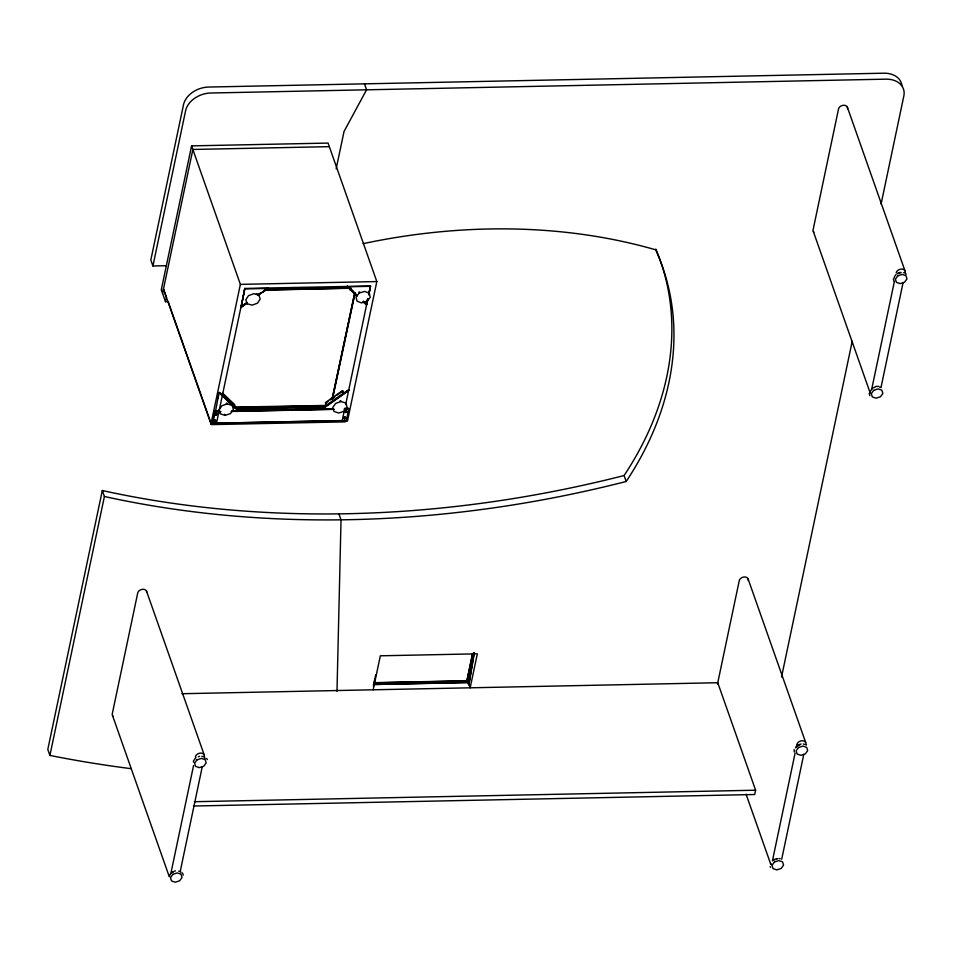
<?xml version="1.0" encoding="UTF-8"?>
<svg xmlns="http://www.w3.org/2000/svg" width="956" height="956" viewBox="0 0 956 956"><rect width="100%" height="100%" fill="white"/><g stroke="black" fill="none" stroke-linecap="round" stroke-linejoin="round"><path stroke-width="1.43" d="M336.99 691.319L341.029 519.825L338.926 513.862M244.808 288.449L241.079 307.521L244.808 288.449L370.546 285.999M344.363 409.144C347.757 409.813 351.402 407.913 345.809 408.355M466.767 680.947L466.743 681.676L374.166 683.576M219.032 392.378L215.506 411.415L219.761 411.319M794.125 749.48L794.257 752.037M374.322 681.867L374.788 679.023M373.414 686.408L375.732 674.733M467.197 681.007L468.763 684.699L474.092 652.817M374.131 682.68L466.863 680.78L469.014 684.699L474.343 652.817M102.304 490.536L104.407 496.499A947.731 697.629 -19.4 0 0 626.18 481.489L624.089 475.526A947.731 697.629 -19.4 0 1 102.304 490.536L47.8 749.456L49.903 755.419A1113.37 819.543 -19.4 0 0 131.342 768.696M49.903 755.419L104.407 496.499M166.272 265.708L152.924 265.983L185.607 110.705A22.43 16.503 -19.4 0 1 210.786 93.007L885.925 79.157A22.43 16.503 -19.4 0 1 903.838 95.97L881.097 204.01M344.829 408.152L342.069 421.249L347.458 421.13L376.831 281.566L328.063 143.077L191.582 145.874L161.289 289.752L165.496 301.69L168.459 301.63M162.556 293.337L192.861 149.459L329.33 146.662M165.496 301.69L166.404 297.376L163.464 289.023L210.989 423.938L216.379 423.819L244.856 288.569M210.989 423.938L240.374 284.374L191.582 145.874M214.981 411.032L212.507 423.436L214.981 411.032L219.605 410.865M217.992 398.389L218.589 395.593M170.909 873.187L193.578 765.505M180.194 871.549L202.242 766.784M336.165 168.818L344.041 131.438L366.578 89.804L364.475 83.841M362.898 301.57L366.495 304.952L367.857 298.439M368.729 294.257L370.199 287.266M345.678 404.567L367.785 299.085M368.705 294.723L370.235 287.445M368.012 298.893L366.578 304.88M368.897 294.711L370.498 285.88M346.203 420.568L212.602 423.245M212.399 423.317L346.407 420.497L348.761 408.881L344.303 408.977M373.175 689.79L380.333 655.804L477.331 653.82L470.173 687.806L468.07 681.843L444.193 682.333M466.743 681.676L374.202 683.373M466.863 680.78L472.611 653.462M466.707 682.608L373.354 684.52L466.755 682.405M472.67 653.629L466.922 680.947L374.19 682.847M473.112 653.856L467.365 681.174L473.363 653.856M471.655 664.85L474.033 652.912M717.502 683.958L739.251 580.639A4.672 3.442 -19.4 0 1 744.497 576.958A4.672 3.442 -19.4 0 1 748.225 580.459M181.939 693.721L717.753 682.727L755.61 790.206L754.702 794.52L193.506 806.028M781.53 677.051L852.214 341.256M772.424 860.854L795.093 753.173M796.312 747.353L796.934 744.449A4.672 3.442 -19.4 0 1 802.18 740.757A4.672 3.442 -19.4 0 1 805.908 744.258M871.717 389.164L894.374 281.482M781.709 859.217L803.757 754.451M880.99 387.527L903.05 282.761M247.64 408.57L248.56 408.833M302.072 407.758L301.188 407.292L302.024 407.949M332.019 399.465L354.784 292.584M332.389 398.186L354.843 292.751M332.772 397.839L354.915 293.851M238.952 410.638L223.214 395.198C221.9 396.86 224.588 394.207 222.485 393.131L234.686 404.579C234.806 409.813 244.808 412.263 232.511 411.056M356.409 295.559L347.088 286.74L347.375 286.131L357.413 295.631M241.079 307.521L246.158 303.673M263.342 291.819C261.609 291.198 267.823 290.481 268.361 288.354L267.608 287.947L268.361 288.354M348.617 390.61L348.725 389.725L348.617 390.61L322.124 409.228C319.459 407.782 329.76 406.36 325.291 402.715L342.439 390.669L343.658 393.286L342.439 390.669M169.869 874.776L169.499 876.568M170.156 874.382L173.024 871.657M194.642 759.315L193.339 761.119L193.733 762.386M195.12 758.67L195.956 757.51M894.792 276.2L896.107 274.396M795.512 747.879L797.471 745.178M797.447 746.385L798.105 745.477M359.229 292.978L356.026 296.993L356.982 301.104L361.535 302.909L367.032 301.331L370.235 297.316L369.279 293.205L364.726 291.401L359.229 292.978A3.74 0.777 57.3 0 1 359.659 292.058M243.35 305L247.006 302.371M258.323 294.532L260.618 292.847M263.904 290.612L267.967 287.768M258.001 295.213L267.632 288.437L244.963 288.903M241.151 307.223L247.222 302.956M258.132 295.285L267.835 288.461M350.314 289.835C351.987 289.549 349 290.612 349.585 287.768L353.648 291.58M214.981 414.366L216.259 413.267L217.263 414.318L215.925 415.263L214.981 414.366L215.865 415.095L217.203 414.151M214.55 421.369L215.936 420.604L214.61 421.536L213.654 420.652L214.933 419.541L215.936 420.604M326.45 405.248L325.685 403.097L327.98 401.484M330.262 399.883L334.839 396.668M337.121 395.067L342.834 391.04M343.479 393.334L348.725 389.725M321.837 408.81L326.785 405.38M343.634 393.537L348.522 390.048M321.909 409.18L348.605 390.418M344.925 411.534L346.251 410.602L347.255 411.654L345.929 412.598L344.925 411.534L346.311 410.769M345.869 412.43L347.255 411.654M343.598 417.82L344.937 416.876L345.941 417.939L344.602 418.871L343.598 417.82L344.997 417.043M344.542 418.704L345.941 417.939M468.954 679.011L468.309 679.166L468.571 680.827M468.392 680.839L468.775 679.011M227.432 403.886L221.995 405.679L219.044 409.789L220.286 413.817L225.007 415.394L230.444 413.601L233.407 409.491L232.153 405.475L227.432 403.886A3.74 1.028 88.8 0 0 226.285 403.468M341.161 401.544L335.723 403.336L332.76 407.435L334.014 411.462L338.735 413.04L344.172 411.259L347.124 407.148L345.881 403.121L341.161 401.544A3.74 1.028 88.8 0 0 340.001 401.114M875.027 387.24L872.637 388.028L870.032 391.661L870.426 392.94M174.219 871.263L175.414 870.856M172.462 872.35L173.406 872.039M773.344 859.719L774.539 859.313M775.734 858.918L776.929 858.524M773.978 860.018L774.922 859.707M776.81 859.086L777.742 858.775M897.959 273.093L900.349 272.317M897.397 273.786L901.161 272.556M198.346 756.722L199.541 756.339M798.666 744.784L801.056 743.995M799.049 745.166L799.993 744.855M875.457 386.535L878.648 386.296M347.088 286.74L370.653 286.334M266.282 289.333L349.49 287.529M266.234 289.537L347.96 287.756M264.764 289.943L349.454 288.091M264.824 290.11L351.007 288.234M240.374 284.374L376.831 281.566M234.065 407.125L325.853 405.44M234.005 407.579L326.008 405.798M235.463 407.842L325.972 406.001M236.622 408.714L324.335 406.909M238.068 408.881L324.299 407.113M249.851 408.678L278.1 408.093M295.942 407.734L324.192 407.148M237.279 410.578L333.465 408.989M214.933 411.235L219.402 411.152M238.725 410.745L321.981 409.049M345.773 408.559L348.749 408.499M219.414 411.534L214.957 411.63L220.956 411.666M231.304 411.295L333.895 409.192M231.364 411.462L333.955 409.359M345.283 421.871L211.491 424.607L181.76 340.181M374.059 683.767L377.046 683.707M397.935 683.277L423.305 682.763M194.415 801.714L755.61 790.206M258.706 295.034L253.818 293.683L248.464 295.679L245.764 299.873L247.305 303.793L252.181 305.155L257.534 303.148L260.235 298.965L258.706 295.034A3.74 2.306 -50.5 0 0 256.16 294.185M903.623 272.615L904.663 272.962M803.303 743.947L804.343 744.306M805.382 744.652L806.422 744.999M201.788 756.292L202.827 756.638M203.867 756.985L205.253 758.455M879.496 387.144L880.536 387.491M779.176 858.476L780.216 858.835M178.7 871.167L179.74 871.514M347.375 286.131L350.876 289.274M363.543 301.152L366.781 304.343M363.698 301.534L366.674 304.032M347.757 286.824L357.257 295.727M363.591 301.666L366.745 304.641M343.562 393.119L326.414 405.165M221.923 393.525L230.061 401.161M219.545 392.426L223.142 395.808M219.414 393.071L238.403 410.889M216.307 413.434L217.263 414.318M182.548 872.995L183.217 875.146M206.675 758.467L207.297 759.59M869.829 395.665L869.219 393.322M770.142 866.602L770.548 867.355M893.944 281.1L893.334 278.758M332.664 395.103L333.656 397.899M847.291 106.988L904.973 270.787M813.329 231.519L870.032 392.522M747.998 578.667L805.681 742.477M746.086 794.209L770.739 864.212M466.791 681.473L466.982 682.357M240.984 306.601L247.162 302.825A3.74 2.306 -50.5 0 0 247.305 303.793M238.104 410.721L219.115 392.605M168.304 301.965L181.628 339.81M152.924 265.983L150.821 260.02L183.504 104.73A22.43 16.503 -19.4 0 1 208.683 87.044L883.822 73.194A22.43 16.503 -19.4 0 1 901.938 85.562M146.483 591.011L204.166 754.81M112.533 715.542L169.224 876.544M905.702 273.308L906.061 274.432M894.147 277.097L894.422 277.981M770.739 863.352L771.134 864.63M180.78 871.86L181.054 872.756M655.852 249.086A370.749 272.902 -19.4 0 1 624.089 475.526M626.18 481.489A370.749 272.902 -19.4 0 0 655.649 249.803A524.569 386.128 -19.4 0 0 363.101 243.661M146.746 591.86A4.672 3.442 -19.4 0 0 142.384 589.338A4.672 3.442 -19.4 0 0 137.724 592.971L112.306 713.75A4.672 3.442 -19.4 0 0 113.083 716.271M195.406 756.782A4.672 3.442 -19.4 0 1 200.652 753.089A4.672 3.442 -19.4 0 1 204.393 756.59M813.891 232.248A4.672 3.442 -19.4 0 1 813.114 229.739L838.532 108.96A4.672 3.442 -19.4 0 1 843.778 105.268A4.672 3.442 -19.4 0 1 847.506 108.769M896.214 272.759A4.672 3.442 -19.4 0 1 901.46 269.066A4.672 3.442 -19.4 0 1 905.189 272.568M366.554 300.268A3.74 0.777 57.3 0 1 367.032 301.331M225.007 415.394A3.74 1.028 88.8 0 1 224.732 414.259M172.869 874.37L170.491 877.692L171.494 880.942L175.306 882.221L179.68 880.775L182.058 877.453L181.043 874.202L177.242 872.924L172.869 874.37M873.676 390.347L871.298 393.669L872.302 396.919L876.102 398.198L880.476 396.752L882.854 393.442L881.85 390.179L878.05 388.913L873.676 390.347M774.384 862.037L772.006 865.359L773.022 868.61L776.822 869.888L781.195 868.442L783.573 865.12L782.558 861.87L778.758 860.591L774.384 862.037M196.984 759.853L194.606 763.151L195.598 766.377L199.398 767.644L203.771 766.21L206.161 762.912L205.17 759.685L201.358 758.419L196.984 759.853M897.792 275.842L895.402 279.128L896.405 282.355L900.205 283.621L904.579 282.187L906.969 278.901L905.965 275.675L902.165 274.396L897.792 275.842M798.499 747.52L796.121 750.818L797.113 754.045L800.913 755.312L805.299 753.878L807.677 750.58L806.685 747.353L802.885 746.086L798.499 747.52"/></g></svg>
